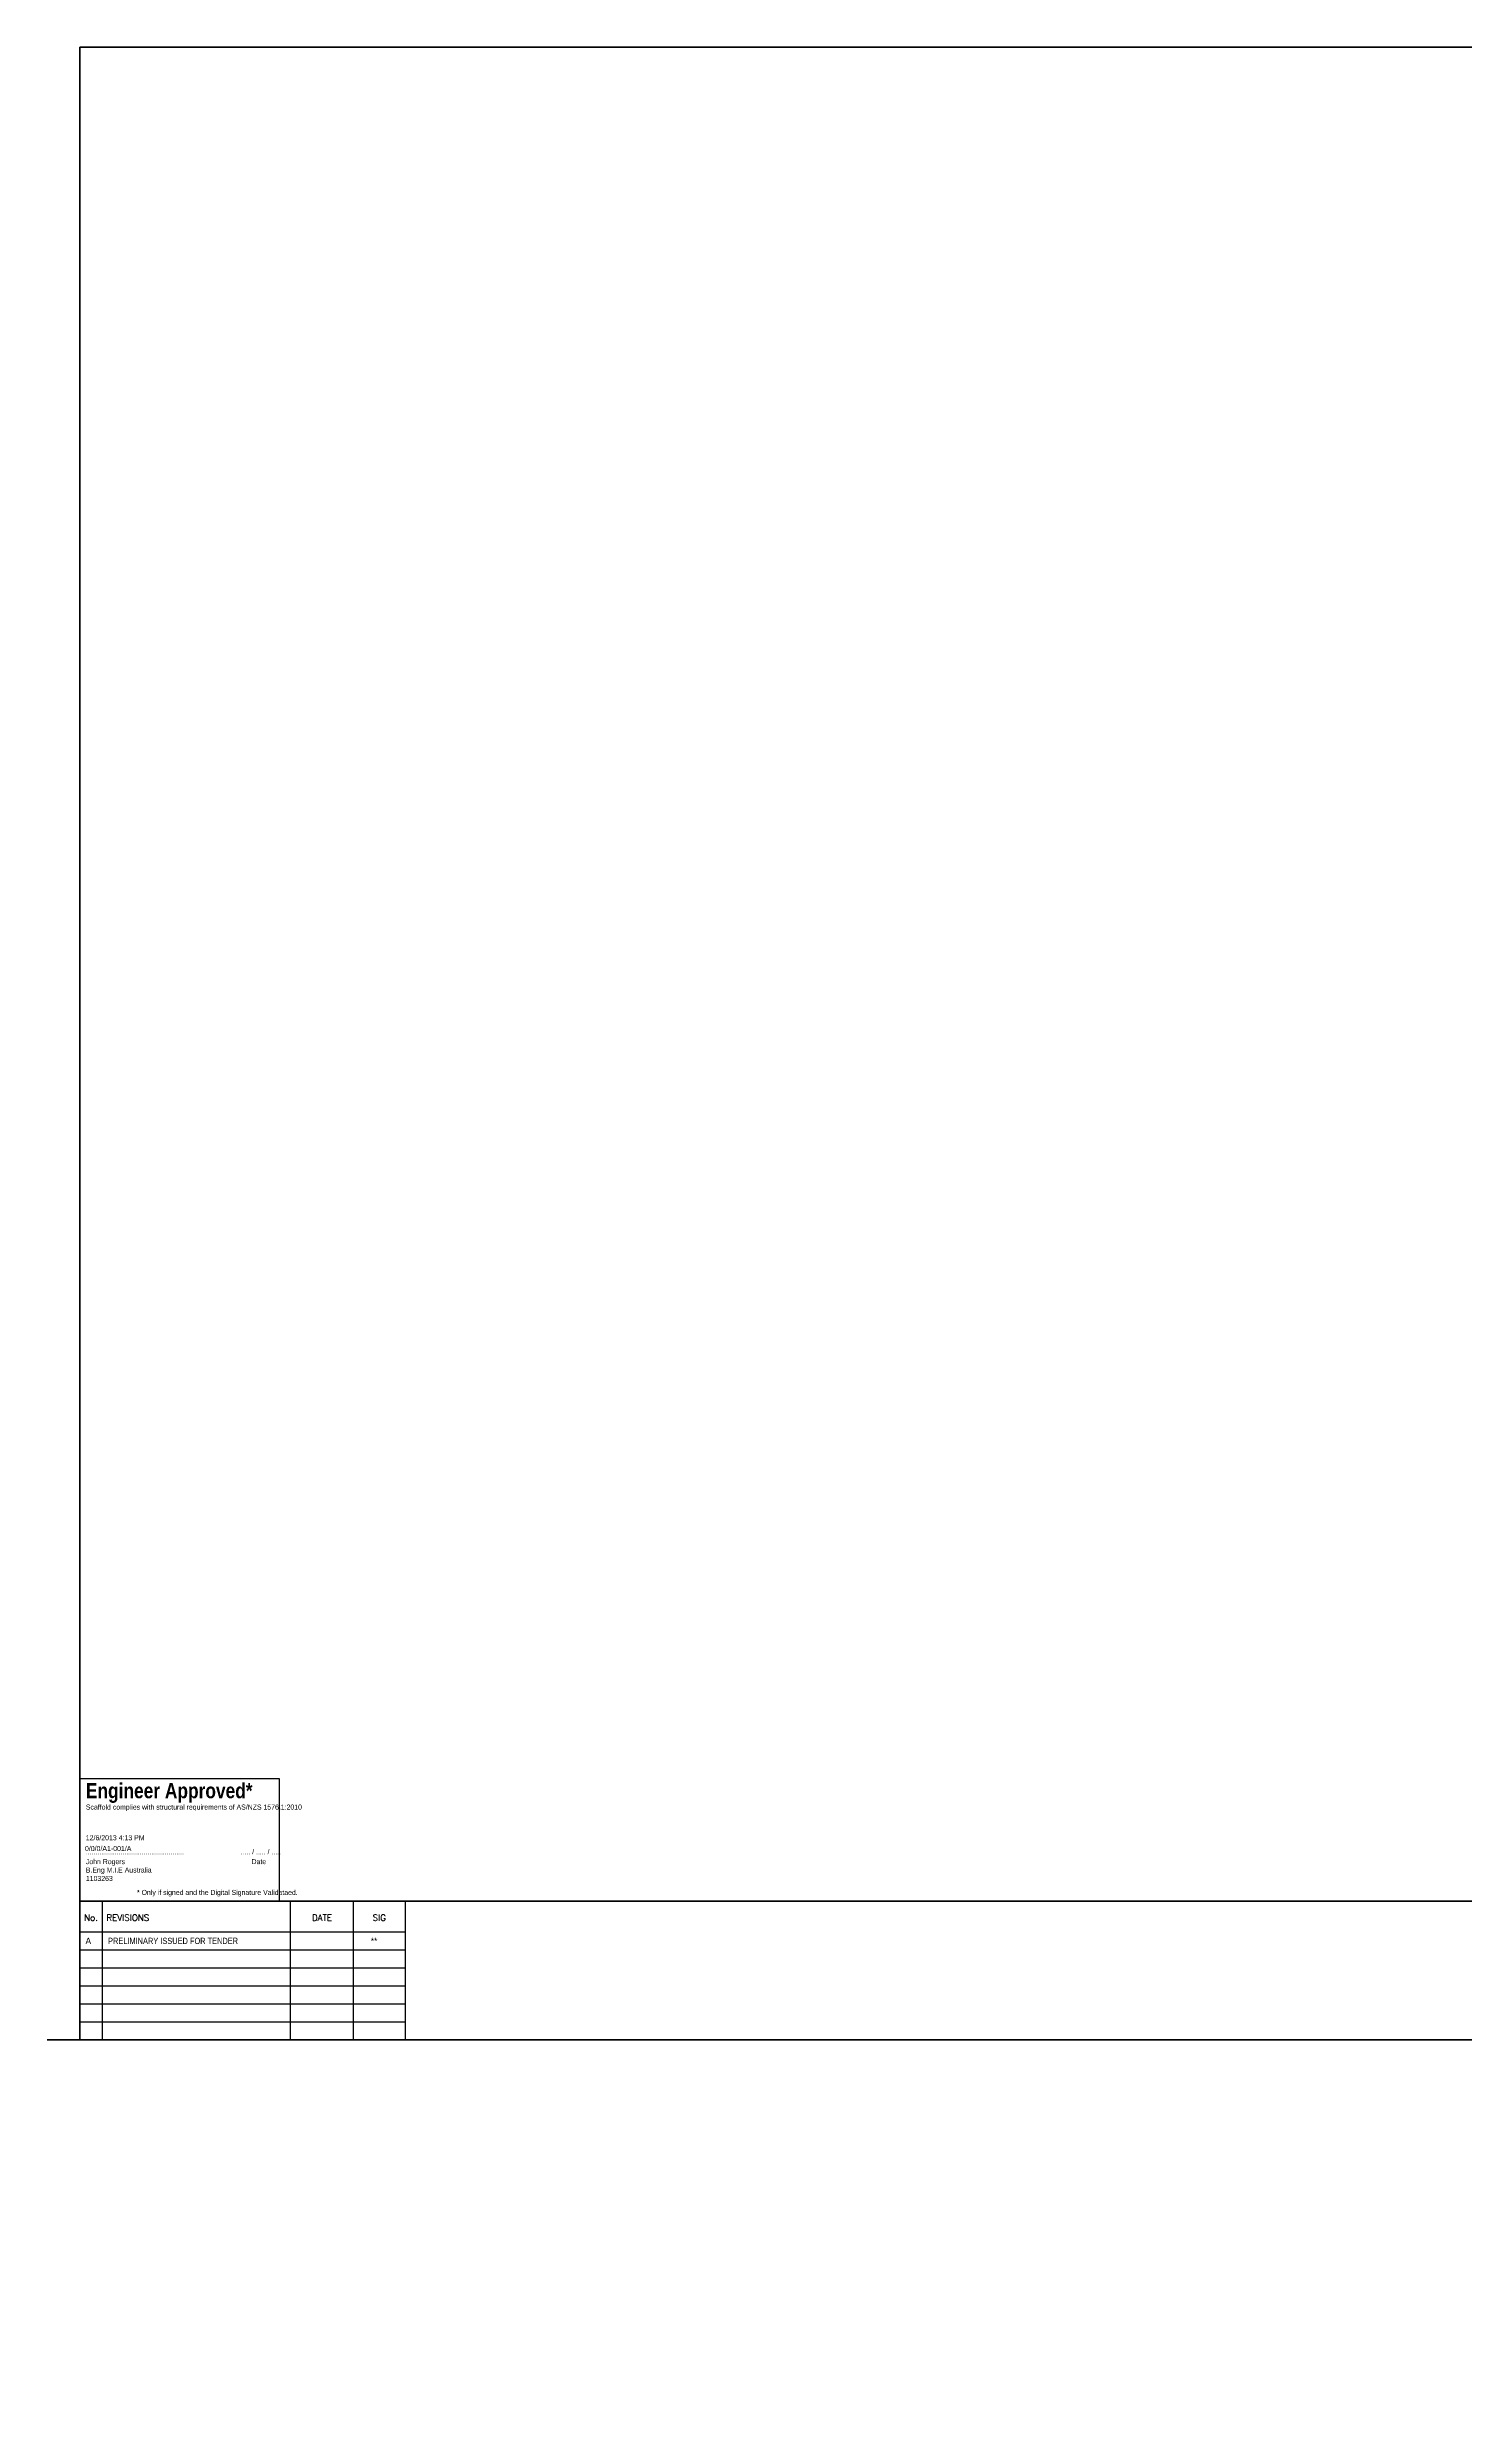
# Paper-space layout '(A0)' of a CAD drawing. Header units: millimetres. Extents: x 23 to 1147, y -140 to 793.
# Drawn here: x 23 to 585, y -140 to 793 of the extents above; entities that cross this region are included whole.
import ezdxf
from ezdxf.enums import TextEntityAlignment as Align

# ---------------------------------------------------------------- set-up
doc = ezdxf.new("R2010")
doc.units = ezdxf.units.MM
doc.layers.get('0').update_dxf_attribs({"linetype": 'CONTINUOUS'})
doc.layers.add('Drawing Sheet', color=7, linetype='CONTINUOUS')
doc.styles.add('ARCH', font='archd.shx', dxfattribs={"height": 250})
doc.styles.add('ROMANS', font='romans')

# ---------------------------------------------------------------- blocks, each defined once
blk = doc.blocks.new('Revisions')
at = {"layer": 'Drawing Sheet', "color": 5, "style": 'ARCH'}
for tag, p in [('01', (693.39, 209.7)), ('03', (778.76, 209.7)), ('04', (806.45, 209.7))]:
    blk.add_attdef(tag, p, '', height=2.5, dxfattribs=at)
at = {"layer": 'Drawing Sheet', "color": 5, "style": 'ARCH', "width": 0.85}
blk.add_attdef('02', (702.33, 209.7), '', height=2.5, dxfattribs=at)

psp = doc.layouts.new('(A0)')

# ---------------------------------------------------------------- linework, layer by layer
psp.add_lwpolyline([(36.2, 106.47), (115.24, 106.47), (115.24, 57.96), (36.2, 57.96)], close=True)
at = {"layer": 'Drawing Sheet', "lineweight": 70}
for p, q in [((36.2, 792.83), (1147.19, 792.83)), ((36.2, 2.96), (36.2, 792.83)), ((36.2, 57.96), (165.12, 57.96)), ((165.12, 57.96), (631.51, 57.96)), ((1147.19, 2.96), (23.28, 2.96))]:
    psp.add_line(p, q, dxfattribs=at)
at = {"layer": 'Drawing Sheet'}
for p, q in [((45.25, 2.96), (45.25, 57.96)), ((119.75, 2.96), (119.75, 57.96)), ((144.75, 2.96), (144.75, 57.96)), ((165.29, 2.96), (165.29, 57.96)), ((36.2, 45.81), (165.12, 45.81)), ((36.2, 38.67), (165.12, 38.67)), ((36.2, 31.53), (165.12, 31.53)), ((36.2, 24.39), (165.12, 24.39)), ((36.2, 17.25), (165.12, 17.25)), ((36.2, 10.11), (165.12, 10.11))]:
    psp.add_line(p, q, dxfattribs=at)

# ---------------------------------------------------------------- block references
ref = psp.add_blockref('Revisions', (-654.88, -168.8), dxfattribs=at)
ref.add_attrib('01', 'A', (38.5, 40.9), dxfattribs={"color": 5, "height": 2.5, "style": 'ARCH'})
ref.add_attrib('02', 'PRELIMINARY ISSUED FOR TENDER', (47.45, 40.9), dxfattribs={"color": 5, "height": 2.5, "style": 'ARCH', "width": 0.85})
ref.add_attrib('04', '**', (151.57, 40.9), dxfattribs={"color": 5, "height": 2.5, "style": 'ARCH'})

# ---------------------------------------------------------------- texts
at = {"char_height": 2, "attachment_point": 1, "style": 'ARCH'}
for s, insert in [('12/6/2013 4:13 PM', (38.61, 84.04)), ('0/0/0/A1-001/A', (38.28, 79.77))]:
    psp.add_mtext(s, dxfattribs=dict(at, insert=insert))
at = {"layer": 'Drawing Sheet', "style": 'ROMANS'}
for s, p in [('No.', (40.72, 51.34)), ('DATE', (132.25, 51.34)), ('SIG', (154.94, 51.34))]:
    psp.add_text(s, height=2.5, dxfattribs=at).set_placement(p, align=Align.MIDDLE_CENTER)
psp.add_text('REVISIONS', height=2.5, dxfattribs=at).set_placement((46.81, 51.34), align=Align.MIDDLE_LEFT)
at = {"layer": 'Drawing Sheet', "attachment_point": 1, "style": 'ARCH'}
for s, insert, char_height, width in [('{\\fArial Narrow|b1|i0|c0|p34;Engineer Approved*}', (38.65, 104.7), 6, 76.5881), ('{\\fArial Narrow|b0|i0|c0|p34;\\H1.1765x;Scaffold complies with structural requirements of AS/NZS 1576.1:2010}', (38.65, 96.2), 1.7, 76.5881), ('{\\fArial Narrow|b0|i0|c0|p34;\\H1.1765x;John Rogers\\PB.Eng M.I.E Australia\\P1103263}', (38.65, 74.58), 1.7, 27.663), ('{\\fArial Narrow|b0|i0|c0|p34;\\H1.1765x;...................................................}', (38.65, 78.46), 1.7, 27.663), ('\\pi2.6312;{\\fArial Narrow|b0|i0|c0|p34;\\H1.1765x;..... / ..... / .....}', (97.35, 78.46), 1.7, 18.2342), ('{\\fArial Narrow|b0|i0|c0|p34;\\H1.1765x;Date}', (104.31, 74.58), 1.7, 9.7876), ('\\pi19.308;{\\fArial Narrow|b0|i0|c0|p34;\\H1.1765x;* Only if signed and the Digital Signature Validataed.}', (39.6, 62.37), 1.7, 72.2888)]:
    psp.add_mtext(s, dxfattribs=dict(at, insert=insert, char_height=char_height, width=width))

doc.saveas('drawing.dxf')
